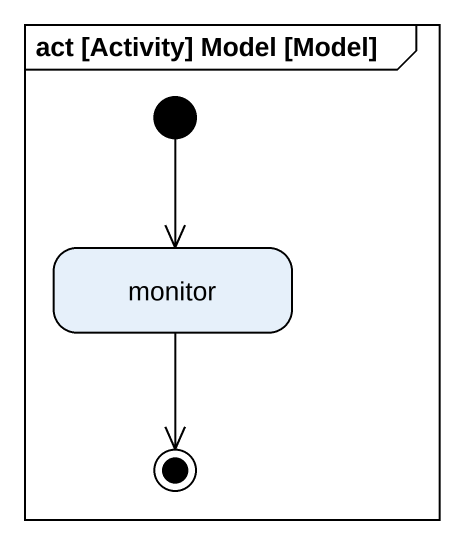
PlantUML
@startuml
mainframe act [Activity] Model [Model]
hide empty description
state monitor
[*] --> monitor
monitor --> [*]
@enduml
